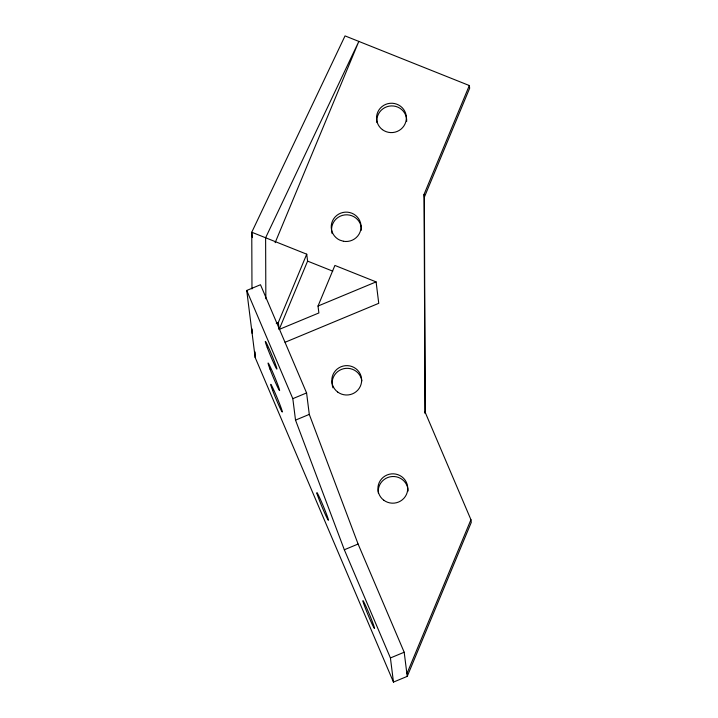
<?xml version="1.0" encoding="UTF-8"?>
<svg xmlns="http://www.w3.org/2000/svg" width="718" height="718" viewBox="0 0 718 718"><rect width="100%" height="100%" fill="white"/><g stroke="black" fill="none" stroke-linecap="round" stroke-linejoin="round"><path stroke-width="1.08" d="M275.138 242.684L358.838 41.411L265.615 237.766L265.848 298.823M285.073 342.271L378.745 303.319L376.097 281.887L334.902 265.436L318.02 306.039L318.882 312.958L279.185 329.427L278.315 322.499L306.73 254.19L251.767 232.237L345.035 35.9L469.321 85.532L469.662 88.206L424.374 197.1L425.182 413.065M279.185 329.427L307.591 261.11L306.73 254.19M425.065 413.29L424.033 194.425L469.321 85.532M406.891 673.69L470.936 519.697L424.841 411.504M407.232 676.374L404.189 652.231L358.094 544.038L309.287 414.394L306.586 392.934L260.49 284.741L246.723 290.467L255.168 357.528L393.464 682.1L407.232 676.374L471.277 522.381L470.936 519.697M276.259 323.36L278.315 322.499M318.02 306.039L376.097 281.887M393.464 682.1L390.421 657.957L344.326 549.764L295.52 420.12L292.818 398.661L306.586 392.934M295.52 420.12L309.287 414.394M344.326 549.764L358.094 544.038M390.421 657.957L404.189 652.231M307.591 261.11L332.748 271.153M246.723 290.467L292.818 398.661M424.033 194.425L424.374 197.1M252.44 237.604L251.767 232.237L251.973 288.941M255.15 351.973L255.168 357.528M252.126 328.97L252.144 333.412M332.946 387.828A14.925 14.683 -7.2 0 1 343.617 368.72A14.925 14.683 -7.2 0 1 361.854 380.962M378.368 493.212A14.925 14.683 -7.2 0 1 392.127 476.537A14.925 14.683 -7.2 0 1 408.084 491.067M332.129 233.547A14.925 14.683 -7.2 0 1 344.828 214.906A14.925 14.683 -7.2 0 1 361.396 230.2M376.986 122.634A14.925 14.683 -7.2 0 1 391.238 105.923A14.925 14.683 -7.2 0 1 406.675 121.45M343.437 241.266L339.731 240.09A14.925 14.683 -7.2 0 1 336.652 215.517A14.925 14.683 -7.2 0 1 360.598 223.074A14.925 14.683 -7.2 0 1 343.437 241.266M374.491 628.151L374.231 627.047A14.925 0.727 67.4 0 0 364.825 603.964A14.925 0.727 67.4 0 0 366.521 611.126A14.925 0.727 67.4 0 0 374.491 628.151M317.096 493.84L316.853 492.799A14.925 0.727 67.4 0 1 324.931 510.121A14.925 0.727 67.4 0 1 326.448 516.861A14.925 0.727 67.4 0 1 317.096 493.84M337.684 392.037A14.925 14.683 -7.2 0 0 361.531 382.12A14.925 14.683 -7.2 0 0 340.96 366.79A14.925 14.683 -7.2 0 0 337.684 392.037M267.284 347.629A14.925 0.727 67.4 0 0 276.78 369.052A14.925 0.727 67.4 0 0 269.304 349.199A14.925 0.727 67.4 0 0 267.284 347.629M272.696 390.547A14.925 0.727 67.4 0 0 282.183 411.97A14.925 0.727 67.4 0 0 274.716 392.118A14.925 0.727 67.4 0 0 272.696 390.547M383.78 500.222A14.925 14.683 -7.2 0 0 407.627 490.304A14.925 14.683 -7.2 0 0 387.056 474.984A14.925 14.683 -7.2 0 0 383.78 500.222M269.995 369.088A14.925 0.727 67.4 0 0 279.481 390.511A14.925 0.727 67.4 0 0 272.005 370.659A14.925 0.727 67.4 0 0 269.995 369.088M382.398 129.635A14.925 14.683 -7.2 0 0 406.244 119.718A14.925 14.683 -7.2 0 0 385.674 104.397A14.925 14.683 -7.2 0 0 382.398 129.635"/></g></svg>
